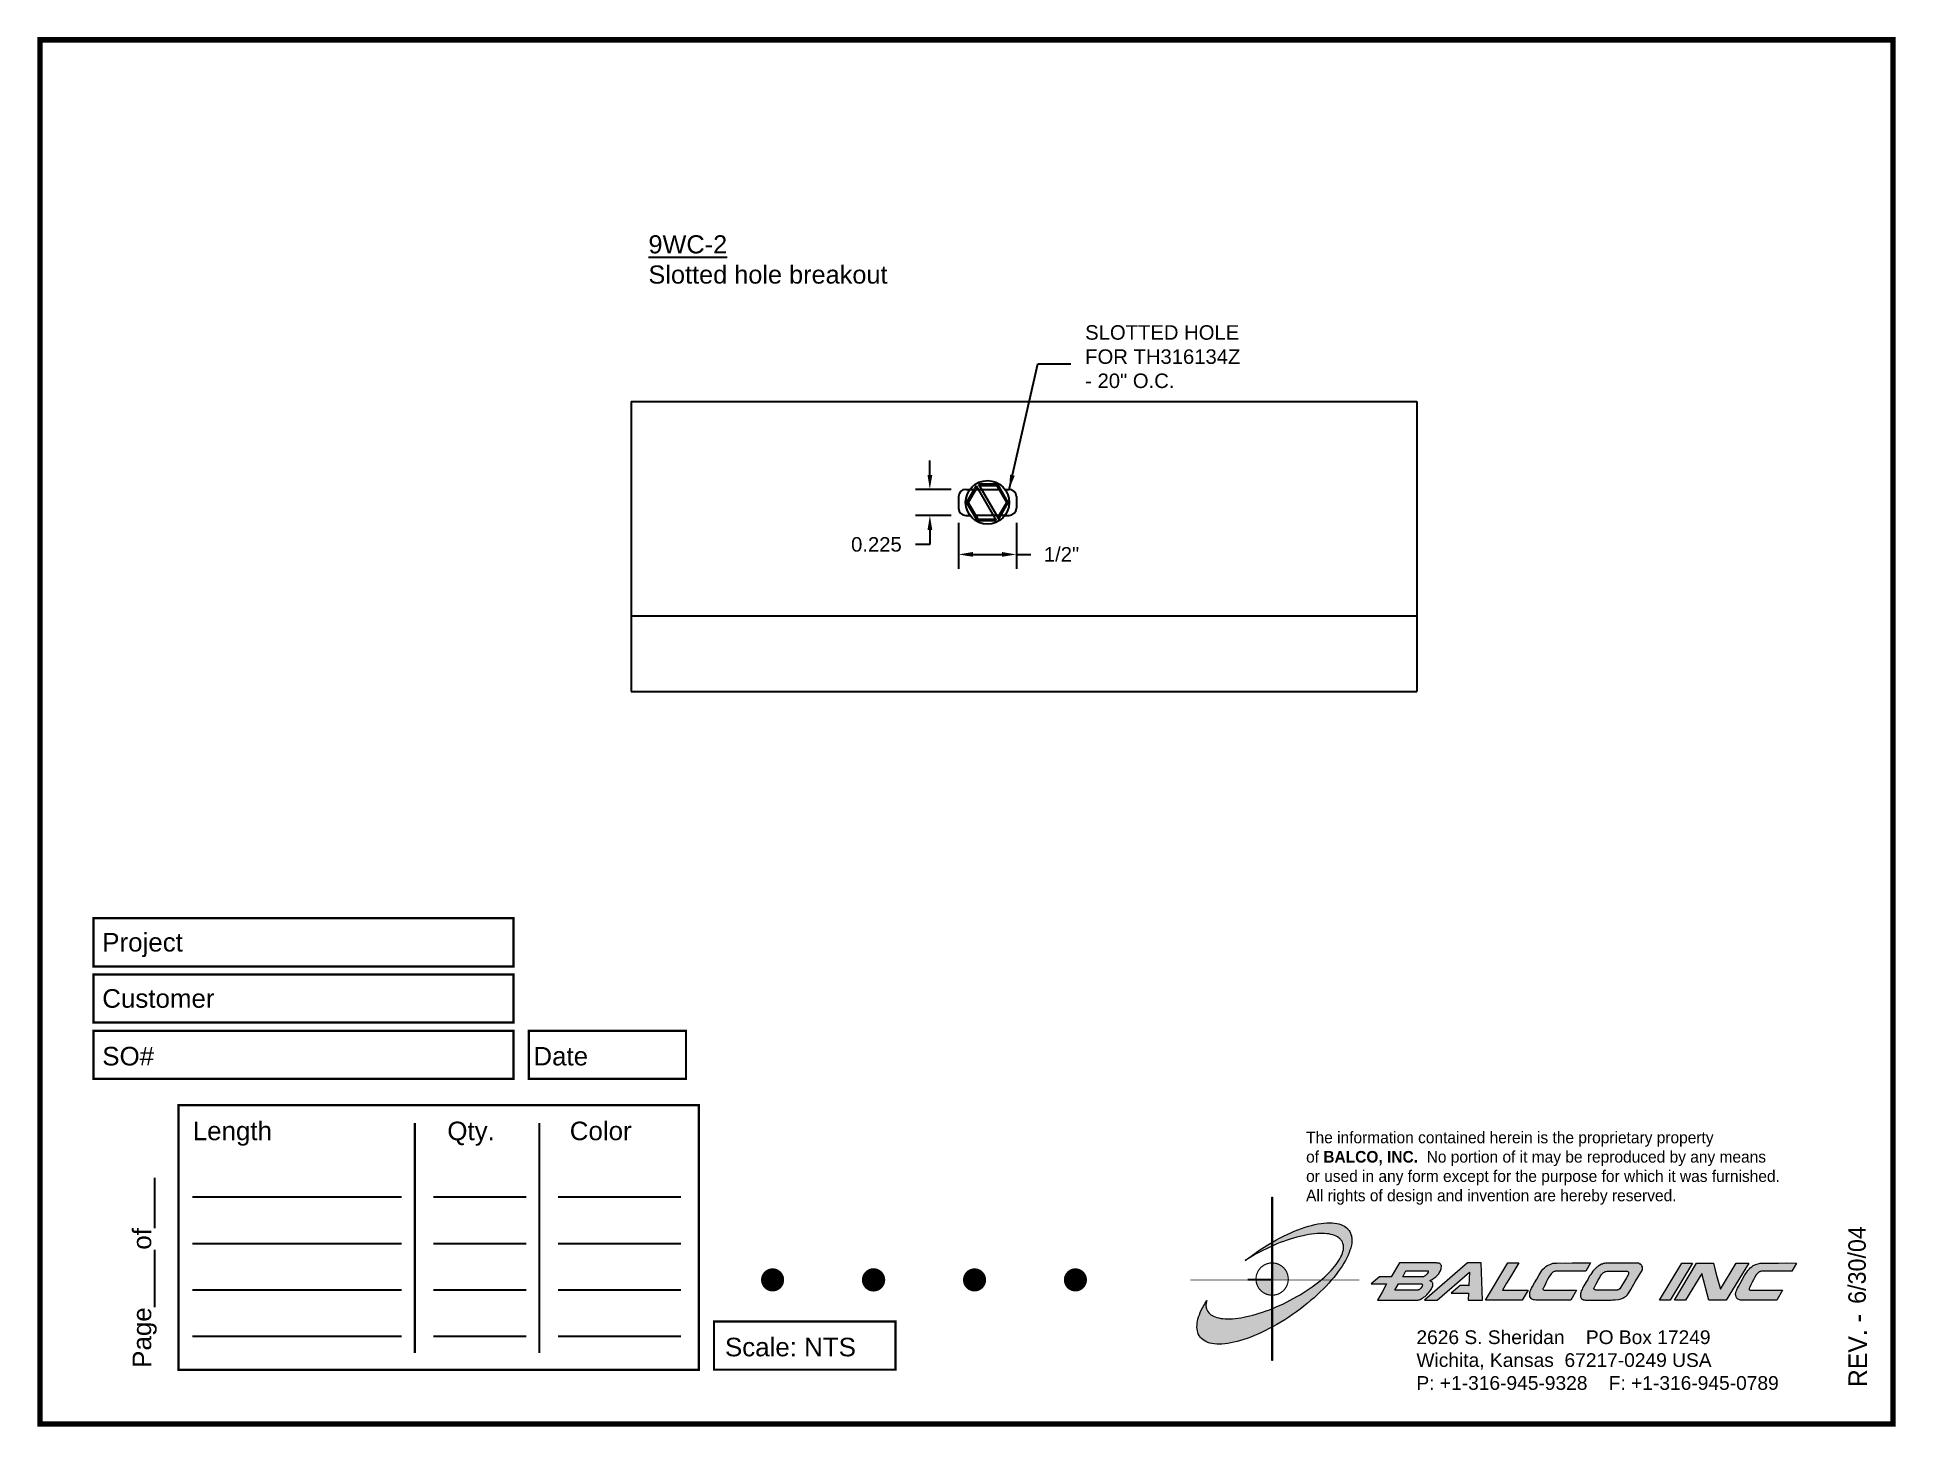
# Paper-space layout 'Breakout' of a CAD drawing. Header units: inches. Extents: x 0 to 10, y 0 to 7.5.
# The model-space entities are those that its viewports show. They can reach past a viewport. Long polylines and large blocks are cut down to what shows.
import ezdxf

# ---------------------------------------------------------------- set-up
doc = ezdxf.new("R2010")
doc.units = ezdxf.units.IN
doc.header["$MEASUREMENT"] = 0
doc.linetypes.add('HIDDEN', pattern=[0.375, 0.25, -0.125])
for name, color, linetype in [('ANCHORS', 4, 'Continuous'), ('Border', 7, 'Continuous'), ('DIMENSIONS', 3, 'Continuous'), ('TEXT', 2, 'Continuous')]:
    doc.layers.add(name, color=color, linetype=linetype)
doc.styles.add('ARIAL', font='arial.ttf')
doc.styles.add('Copyright', font='ERASDEMI.TTF')
doc.dimstyles.new('Arial', dxfattribs={"dimtxt": 0.125, "dimasz": 0.125, "dimexe": 0.125, "dimexo": 0.125, "dimgap": 0.125, "dimtad": 0, "dimtih": 1, "dimtoh": 1, "dimdec": 4, "dimzin": 3, "dimdsep": 46, "dimlunit": 4, "dimtxsty": 'ARIAL', "dimcen": 0.125, "dimadec": 0, "dimazin": 0, "dimtfac": 1, "dimtdec": 4, "dimtofl": 0, "dimtmove": 0, "dimatfit": 3, "dimfxl": 0, "dimfrac": 2, "dimtolj": 1, "dimtzin": 0, "dimarcsym": 0})

# ---------------------------------------------------------------- blocks, each defined once
blk = doc.blocks.new('CADlogo')
h = blk.add_hatch(color=256)
h.paths.add_polyline_path([(0.918, 1.81), (0.909, 1.81), (0.909, 1.322), (0.918, 1.327)])
h.paths.add_polyline_path([(0.918, 1.285), (0.909, 1.281), (0.909, 1.1), (0.918, 1.1)])
h.paths.add_polyline_path([(0.918, 0.917), (0.909, 0.917), (0.909, 0.762), (0.909, 0.753), (0.91, 0.753), (0.918, 0.753)])
h.paths.add_polyline_path([(0.918, 1.091), (0.918, 1.1), (0.91, 1.1), (0.909, 1.1), (0.909, 0.917), (0.918, 0.917), (0.918, 0.919), (0.915, 0.919)])
h.paths.add_polyline_path([(0.918, 0.412), (0.909, 0.407), (0.909, 0.049), (0.918, 0.049)])
h.paths.add_polyline_path([(0.918, 0.753), (0.909, 0.753), (0.909, 0.606), (0.918, 0.609)])
h.paths.add_polyline_path([(0.918, 0.609), (0.909, 0.606), (0.909, 0.407), (0.918, 0.412)])
h.paths.add_polyline_path([(0.918, 1.327), (0.909, 1.322), (0.909, 1.281), (0.918, 1.285)])
h = blk.add_hatch(color=175)
h.paths.add_polyline_path([(0.574, 0.51), (0.543, 0.506), (0.514, 0.502), (0.487, 0.499), (0.459, 0.499), (0.432, 0.497), (0.406, 0.499), (0.382, 0.5), (0.36, 0.502), (0.338, 0.508), (0.318, 0.511), (0.298, 0.519), (0.282, 0.526), (0.265, 0.533), (0.252, 0.543), (0.24, 0.553), (0.234, 0.559), (0.229, 0.564), (0.22, 0.577), (0.212, 0.592), (0.205, 0.607), (0.203, 0.616), (0.201, 0.627), (0.199, 0.643), (0.201, 0.66), (0.201, 0.671), (0.205, 0.682), (0.207, 0.694), (0.19, 0.667), (0.176, 0.641), (0.161, 0.616), (0.148, 0.59), (0.137, 0.566), (0.128, 0.543), (0.119, 0.519), (0.113, 0.495), (0.108, 0.473), (0.104, 0.451), (0.103, 0.44), (0.103, 0.429), (0.101, 0.409), (0.103, 0.391), (0.104, 0.38), (0.106, 0.371), (0.11, 0.352), (0.115, 0.336), (0.124, 0.318), (0.13, 0.31), (0.135, 0.301), (0.143, 0.294), (0.15, 0.286), (0.165, 0.274), (0.181, 0.263), (0.199, 0.254), (0.22, 0.244), (0.242, 0.237), (0.263, 0.232), (0.289, 0.228), (0.315, 0.226), (0.342, 0.226), (0.371, 0.226), (0.402, 0.23), (0.434, 0.233), (0.467, 0.239), (0.499, 0.246), (0.534, 0.254), (0.571, 0.263), (0.606, 0.275), (0.644, 0.286), (0.682, 0.301), (0.721, 0.318), (0.759, 0.334), (0.799, 0.352), (0.841, 0.371), (0.882, 0.393), (0.909, 0.407), (0.909, 0.606), (0.884, 0.596), (0.847, 0.583), (0.81, 0.57), (0.774, 0.559), (0.739, 0.548), (0.704, 0.537), (0.671, 0.53), (0.638, 0.522), (0.606, 0.515)])
h.paths.add_polyline_path([(1.18, 0.738), (1.109, 0.698), (1.034, 0.661), (0.957, 0.627), (0.918, 0.609), (0.918, 0.412), (0.924, 0.414), (0.964, 0.438), (1.006, 0.462), (1.05, 0.489), (1.092, 0.517), (1.134, 0.544), (1.174, 0.574), (1.215, 0.603), (1.253, 0.634), (1.291, 0.663), (1.328, 0.694), (1.365, 0.725), (1.399, 0.757), (1.432, 0.788), (1.463, 0.819), (1.494, 0.85), (1.524, 0.883), (1.554, 0.917), (1.44, 0.917), (1.429, 0.908), (1.401, 0.886), (1.374, 0.864), (1.343, 0.842), (1.312, 0.822), (1.28, 0.8), (1.248, 0.778), (1.215, 0.758)])
h.paths.add_polyline_path([(1.769, 1.382), (1.767, 1.393), (1.763, 1.404), (1.758, 1.422), (1.749, 1.441), (1.743, 1.45), (1.738, 1.457), (1.73, 1.464), (1.725, 1.472), (1.709, 1.485), (1.692, 1.496), (1.674, 1.506), (1.654, 1.514), (1.632, 1.521), (1.61, 1.527), (1.584, 1.53), (1.559, 1.532), (1.531, 1.532), (1.502, 1.532), (1.471, 1.53), (1.44, 1.527), (1.407, 1.521), (1.374, 1.514), (1.339, 1.505), (1.304, 1.496), (1.268, 1.485), (1.229, 1.472), (1.191, 1.457), (1.152, 1.442), (1.114, 1.426), (1.074, 1.408), (1.034, 1.388), (0.991, 1.367), (0.951, 1.346), (0.918, 1.327), (0.918, 1.285), (0.926, 1.289), (0.964, 1.305), (1.001, 1.32), (1.037, 1.333), (1.074, 1.346), (1.109, 1.356), (1.143, 1.367), (1.178, 1.378), (1.213, 1.386), (1.246, 1.393), (1.277, 1.4), (1.31, 1.406), (1.339, 1.41), (1.368, 1.413), (1.398, 1.417), (1.425, 1.417), (1.452, 1.419), (1.476, 1.417), (1.502, 1.415), (1.524, 1.413), (1.546, 1.408), (1.566, 1.404), (1.584, 1.397), (1.602, 1.389), (1.617, 1.382), (1.632, 1.373), (1.644, 1.362), (1.65, 1.356), (1.655, 1.351), (1.665, 1.338), (1.672, 1.325), (1.677, 1.309), (1.681, 1.294), (1.683, 1.278), (1.683, 1.261), (1.683, 1.252), (1.681, 1.243), (1.677, 1.225), (1.672, 1.207), (1.665, 1.186), (1.655, 1.166), (1.644, 1.146), (1.632, 1.126), (1.619, 1.106), (1.602, 1.084), (1.586, 1.062), (1.568, 1.04), (1.548, 1.018), (1.527, 0.996), (1.504, 0.974), (1.48, 0.952), (1.456, 0.93), (1.44, 0.917), (1.554, 0.917), (1.579, 0.945), (1.602, 0.976), (1.626, 1.007), (1.648, 1.038), (1.668, 1.067), (1.687, 1.097), (1.703, 1.128), (1.719, 1.155), (1.732, 1.185), (1.743, 1.212), (1.752, 1.239), (1.758, 1.252), (1.762, 1.265), (1.767, 1.291), (1.771, 1.314), (1.771, 1.327), (1.773, 1.338), (1.771, 1.362), (1.771, 1.373)])
h.paths.add_polyline_path([(0.867, 1.296), (0.825, 1.271), (0.781, 1.243), (0.741, 1.214), (0.701, 1.186), (0.66, 1.157), (0.622, 1.128), (0.675, 1.161), (0.732, 1.194), (0.79, 1.225), (0.82, 1.239), (0.851, 1.254), (0.909, 1.281), (0.909, 1.322)])
h = blk.add_hatch(color=256)
h.paths.add_polyline_path([(1.074, 0.991), (1.07, 1.001), (1.065, 1.011), (1.059, 1.021), (1.053, 1.03), (1.046, 1.038), (1.039, 1.047), (1.031, 1.054), (1.022, 1.062), (1.014, 1.068), (1.004, 1.074), (0.995, 1.08), (0.985, 1.085), (0.975, 1.089), (0.964, 1.093), (0.954, 1.096), (0.943, 1.098), (0.932, 1.099), (0.921, 1.1), (0.918, 1.1), (0.918, 0.917), (0.94, 0.917), (1.086, 0.917), (1.087, 0.927), (1.086, 0.938), (1.085, 0.949), (1.083, 0.96), (1.081, 0.97), (1.078, 0.981)])
h.paths.add_polyline_path([(0.909, 0.917), (0.739, 0.917), (0.74, 0.91), (0.741, 0.899), (0.743, 0.888), (0.746, 0.878), (0.75, 0.867), (0.754, 0.857), (0.758, 0.847), (0.764, 0.837), (0.77, 0.828), (0.776, 0.819), (0.783, 0.811), (0.791, 0.803), (0.799, 0.795), (0.808, 0.788), (0.817, 0.782), (0.826, 0.776), (0.836, 0.771), (0.846, 0.766), (0.856, 0.762), (0.867, 0.759), (0.877, 0.757), (0.888, 0.755), (0.899, 0.753), (0.909, 0.753)])
h.paths.add_polyline_path([(0.918, 1.1), (0.91, 1.1), (0.909, 1.1), (0.909, 0.917), (0.918, 0.917)])
h = blk.add_hatch(color=256)
h.paths.add_polyline_path([(2.148, 0.874), (2.098, 0.784), (2.049, 0.7), (2.484, 0.7), (2.491, 0.702), (2.501, 0.703), (2.508, 0.705), (2.512, 0.707), (2.517, 0.711), (2.532, 0.72), (2.546, 0.729), (2.554, 0.735), (2.563, 0.74), (2.572, 0.747), (2.581, 0.757), (2.59, 0.768), (2.599, 0.777), (2.616, 0.799), (2.623, 0.811), (2.63, 0.822), (2.636, 0.833), (2.641, 0.844), (2.645, 0.855), (2.647, 0.864), (2.647, 0.879), (2.645, 0.883), (2.641, 0.886), (2.638, 0.892), (2.629, 0.899), (2.619, 0.905), (2.612, 0.91), (2.64, 0.921), (2.658, 0.936), (2.669, 0.943), (2.678, 0.95), (2.694, 0.967), (2.702, 0.976), (2.709, 0.985), (2.716, 0.994), (2.722, 1.005), (2.727, 1.014), (2.731, 1.025), (2.735, 1.038), (2.736, 1.049), (2.738, 1.062), (2.738, 1.073), (2.733, 1.082), (2.727, 1.088), (2.72, 1.093), (2.713, 1.097), (2.704, 1.099), (2.694, 1.1), (2.685, 1.102), (2.674, 1.102), (2.285, 1.102), (2.195, 0.952), (2.069, 0.952), (1.981, 0.874)])
h.paths.add_polyline_path([(2.274, 0.874), (2.53, 0.874), (2.534, 0.865), (2.532, 0.852), (2.524, 0.841), (2.515, 0.828), (2.505, 0.815), (2.493, 0.81), (2.49, 0.808), (2.235, 0.808)], flags=16)
h.paths.add_polyline_path([(2.321, 0.952), (2.356, 1.014), (2.587, 1.014), (2.592, 1.014), (2.597, 1.014), (2.597, 1.003), (2.59, 0.991), (2.583, 0.98), (2.569, 0.966), (2.555, 0.958), (2.546, 0.952), (2.535, 0.952)], flags=16)
h.paths.add_polyline_path([(3.04, 1.002), (3.036, 0.859), (2.941, 0.859), (2.844, 0.773), (3.031, 0.773), (3.027, 0.7), (3.181, 0.7), (3.168, 1.102), (3.02, 1.102), (2.557, 0.7), (2.694, 0.7)])
h.paths.add_polyline_path([(3.214, 0.7), (3.611, 0.7), (3.675, 0.808), (3.397, 0.808), (3.441, 0.881), (3.483, 0.952), (3.574, 1.102), (3.454, 1.102)])
h.paths.add_polyline_path([(3.788, 0.965), (3.766, 0.927), (3.743, 0.885), (3.721, 0.846), (3.71, 0.83), (3.702, 0.811), (3.697, 0.795), (3.693, 0.778), (3.691, 0.769), (3.691, 0.76), (3.691, 0.749), (3.693, 0.74), (3.7, 0.727), (3.708, 0.716), (3.711, 0.714), (3.724, 0.705), (3.733, 0.702), (3.744, 0.702), (3.757, 0.7), (3.774, 0.7), (4.134, 0.7), (4.196, 0.808), (3.854, 0.808), (3.841, 0.808), (3.833, 0.816), (3.836, 0.826), (3.843, 0.841), (3.856, 0.864), (3.869, 0.892), (3.883, 0.921), (3.898, 0.949), (3.914, 0.972), (3.924, 0.983), (3.931, 0.992), (3.943, 1.002), (3.954, 1.008), (3.969, 1.011), (4.297, 1.011), (4.346, 1.102), (4.238, 1.102), (4.15, 1.102), (4.075, 1.1), (3.997, 1.102), (3.982, 1.1), (3.968, 1.1), (3.955, 1.099), (3.942, 1.097), (3.92, 1.089), (3.9, 1.082), (3.889, 1.078), (3.88, 1.073), (3.863, 1.062), (3.849, 1.049), (3.834, 1.035), (3.821, 1.018), (3.81, 1.002), (3.799, 0.983)])
h.paths.add_polyline_path([(4.509, 1.097), (4.496, 1.095), (4.485, 1.093), (4.476, 1.089), (4.465, 1.086), (4.447, 1.077), (4.43, 1.066), (4.421, 1.06), (4.414, 1.055), (4.399, 1.04), (4.386, 1.025), (4.372, 1.011), (4.361, 0.994), (4.35, 0.976), (4.337, 0.96), (4.317, 0.923), (4.297, 0.888), (4.275, 0.855), (4.26, 0.828), (4.255, 0.813), (4.247, 0.799), (4.244, 0.784), (4.242, 0.777), (4.24, 0.769), (4.238, 0.753), (4.238, 0.735), (4.246, 0.722), (4.251, 0.714), (4.253, 0.713), (4.257, 0.711), (4.262, 0.705), (4.269, 0.703), (4.278, 0.702), (4.289, 0.7), (4.564, 0.7), (4.571, 0.7), (4.584, 0.702), (4.613, 0.703), (4.648, 0.707), (4.664, 0.709), (4.677, 0.713), (4.686, 0.716), (4.694, 0.722), (4.705, 0.727), (4.717, 0.735), (4.73, 0.744), (4.741, 0.755), (4.752, 0.769), (4.781, 0.815), (4.833, 0.903), (4.906, 1.025), (4.908, 1.035), (4.908, 1.046), (4.906, 1.051), (4.906, 1.057), (4.9, 1.069), (4.893, 1.08), (4.889, 1.082), (4.888, 1.086), (4.88, 1.089), (4.873, 1.093), (4.866, 1.097), (4.856, 1.1), (4.846, 1.1), (4.844, 1.1), (4.73, 1.1), (4.626, 1.1), (4.58, 1.1), (4.542, 1.099), (4.524, 1.099)])
h.paths.add_polyline_path([(4.527, 1.011), (4.54, 1.011), (4.745, 1.011), (4.752, 1.003), (4.758, 0.998), (4.758, 0.985), (4.756, 0.98), (4.754, 0.974), (4.749, 0.965), (4.743, 0.956), (4.734, 0.941), (4.663, 0.821), (4.648, 0.812), (4.639, 0.81), (4.633, 0.808), (4.622, 0.808), (4.61, 0.808), (4.416, 0.808), (4.398, 0.808), (4.39, 0.813), (4.387, 0.813), (4.385, 0.819), (4.378, 0.825), (4.385, 0.832), (4.408, 0.877), (4.428, 0.914), (4.447, 0.945), (4.454, 0.96), (4.461, 0.971), (4.474, 0.986), (4.487, 0.996), (4.496, 1.002), (4.508, 1.009), (4.516, 1.009)], flags=16)
h.paths.add_polyline_path([(5.089, 0.698), (5.206, 0.698), (5.445, 1.1), (5.33, 1.099)])
h.paths.add_polyline_path([(5.489, 1.099), (5.252, 0.698), (5.37, 0.698), (5.548, 0.987), (5.621, 0.698), (5.811, 0.698), (6.055, 1.099), (5.919, 1.1), (5.749, 0.817), (5.709, 0.954), (5.691, 1.024), (5.672, 1.099)])
h.paths.add_polyline_path([(6.086, 1.06), (6.069, 1.047), (6.056, 1.035), (6.044, 1.018), (6.031, 1.002), (6.02, 0.983), (6.009, 0.965), (5.987, 0.925), (5.965, 0.885), (5.941, 0.846), (5.932, 0.828), (5.923, 0.811), (5.917, 0.795), (5.914, 0.778), (5.912, 0.769), (5.912, 0.758), (5.914, 0.749), (5.916, 0.738), (5.921, 0.725), (5.928, 0.716), (5.936, 0.709), (5.945, 0.705), (5.954, 0.702), (5.965, 0.7), (5.98, 0.7), (5.994, 0.7), (6.355, 0.7), (6.419, 0.806), (6.073, 0.806), (6.056, 0.811), (6.056, 0.821), (6.056, 0.826), (6.064, 0.841), (6.077, 0.864), (6.089, 0.892), (6.104, 0.919), (6.119, 0.947), (6.135, 0.972), (6.144, 0.983), (6.153, 0.992), (6.163, 1), (6.166, 1.003), (6.172, 1.005), (6.178, 1.008), (6.19, 1.011), (6.517, 1.011), (6.569, 1.1), (6.459, 1.102), (6.373, 1.1), (6.296, 1.1), (6.217, 1.1), (6.203, 1.1), (6.19, 1.099), (6.175, 1.099), (6.164, 1.095), (6.141, 1.089), (6.12, 1.082), (6.111, 1.077), (6.102, 1.073)])
blk.add_hatch(color=256).paths.add_polyline_path([(0.918, 0.609), (0.909, 0.606), (0.909, 0.407), (0.918, 0.412)])
for q in [(0.65, 0.917), (0.909, 0.648)]:
    blk.add_line((0.909, 0.917), q)
at = {"color": 7, "lineweight": 0}
for points in [[(0.909, 1.81), (0.918, 1.81), (0.918, 0.049), (0.909, 0.049), (0.909, 1.81)], [(2.738, 1.073), (2.733, 1.082), (2.727, 1.088), (2.72, 1.093), (2.713, 1.097), (2.704, 1.099), (2.694, 1.1), (2.685, 1.102), (2.674, 1.102), (2.285, 1.102), (2.195, 0.952), (2.069, 0.952), (1.981, 0.874), (2.148, 0.874), (2.098, 0.784), (2.049, 0.7), (2.484, 0.7), (2.491, 0.702), (2.501, 0.703), (2.508, 0.705), (2.512, 0.707), (2.517, 0.711), (2.532, 0.72), (2.546, 0.729), (2.554, 0.735), (2.563, 0.74), (2.572, 0.747), (2.581, 0.757), (2.59, 0.768), (2.599, 0.777), (2.616, 0.799), (2.623, 0.811), (2.63, 0.822), (2.636, 0.833), (2.641, 0.844), (2.645, 0.855), (2.647, 0.864), (2.647, 0.874), (2.647, 0.879), (2.645, 0.883), (2.641, 0.886), (2.638, 0.892), (2.629, 0.899), (2.619, 0.905), (2.612, 0.91), (2.64, 0.921), (2.658, 0.936), (2.669, 0.943), (2.678, 0.95), (2.694, 0.967), (2.702, 0.976), (2.709, 0.985), (2.716, 0.994), (2.722, 1.005), (2.727, 1.014), (2.731, 1.025), (2.735, 1.038), (2.736, 1.049), (2.738, 1.062), (2.738, 1.073), (2.738, 1.073)], [(2.587, 0.985), (2.583, 0.98), (2.572, 0.969), (2.565, 0.963), (2.555, 0.958), (2.546, 0.952), (2.535, 0.952), (2.321, 0.952), (2.356, 1.014), (2.587, 1.014), (2.592, 1.014), (2.594, 1.014), (2.596, 1.013), (2.597, 1.011), (2.597, 1.005), (2.596, 1), (2.59, 0.991), (2.587, 0.985), (2.587, 0.985)], [(3.027, 0.7), (3.181, 0.7), (3.168, 1.102), (3.02, 1.102), (2.557, 0.7), (2.694, 0.7), (3.04, 1.002), (3.036, 0.859), (3.038, 0.859), (2.941, 0.859), (2.844, 0.773), (3.031, 0.773), (3.027, 0.7), (3.027, 0.7)], [(3.214, 0.7), (3.454, 1.102), (3.574, 1.102), (3.483, 0.952), (3.441, 0.881), (3.397, 0.808), (3.675, 0.808), (3.611, 0.7), (3.214, 0.7), (3.214, 0.7)], [(3.969, 1.011), (3.96, 1.009), (3.955, 1.007), (3.949, 1.005), (3.946, 1.003), (3.94, 1), (3.931, 0.992), (3.924, 0.983), (3.914, 0.972), (3.898, 0.949), (3.883, 0.921), (3.869, 0.892), (3.856, 0.864), (3.843, 0.841), (3.836, 0.826), (3.834, 0.821), (3.834, 0.817), (3.836, 0.813), (3.839, 0.81), (3.847, 0.808), (3.854, 0.808), (4.196, 0.808), (4.134, 0.7), (3.774, 0.7), (3.757, 0.7), (3.744, 0.702), (3.733, 0.702), (3.724, 0.705), (3.715, 0.711), (3.711, 0.713), (3.708, 0.716), (3.7, 0.727), (3.693, 0.74), (3.691, 0.749), (3.691, 0.76), (3.691, 0.769), (3.693, 0.778), (3.697, 0.795), (3.702, 0.811), (3.71, 0.83), (3.721, 0.846), (3.743, 0.885), (3.766, 0.927), (3.788, 0.965), (3.799, 0.983), (3.81, 1.002), (3.821, 1.018), (3.834, 1.035), (3.849, 1.049), (3.863, 1.062), (3.88, 1.073), (3.889, 1.078), (3.9, 1.082), (3.92, 1.089), (3.942, 1.097), (3.955, 1.099), (3.968, 1.1), (3.982, 1.1), (3.997, 1.102), (4.075, 1.1), (4.15, 1.102), (4.238, 1.102), (4.346, 1.102), (4.297, 1.011), (3.969, 1.011), (3.969, 1.011)], [(4.846, 1.1), (4.844, 1.1), (4.73, 1.1), (4.626, 1.1), (4.58, 1.1), (4.542, 1.099), (4.524, 1.099), (4.509, 1.097), (4.496, 1.095), (4.485, 1.093), (4.476, 1.089), (4.465, 1.086), (4.447, 1.077), (4.43, 1.066), (4.421, 1.06), (4.414, 1.055), (4.399, 1.04), (4.386, 1.025), (4.372, 1.011), (4.361, 0.994), (4.35, 0.976), (4.337, 0.96), (4.317, 0.923), (4.297, 0.888), (4.275, 0.855), (4.26, 0.828), (4.255, 0.813), (4.247, 0.799), (4.244, 0.784), (4.242, 0.777), (4.24, 0.769), (4.238, 0.753), (4.238, 0.735), (4.246, 0.722), (4.251, 0.714), (4.253, 0.713), (4.257, 0.711), (4.262, 0.705), (4.269, 0.703), (4.278, 0.702), (4.289, 0.7), (4.564, 0.7), (4.571, 0.7), (4.584, 0.702), (4.613, 0.703), (4.648, 0.707), (4.664, 0.709), (4.677, 0.713), (4.686, 0.716), (4.694, 0.722), (4.705, 0.727), (4.717, 0.735), (4.73, 0.744), (4.741, 0.755), (4.752, 0.769), (4.781, 0.815), (4.833, 0.903), (4.906, 1.025), (4.908, 1.035), (4.908, 1.046), (4.906, 1.051), (4.906, 1.057), (4.9, 1.069), (4.897, 1.075), (4.893, 1.08), (4.889, 1.082), (4.888, 1.086), (4.88, 1.089), (4.873, 1.093), (4.866, 1.097), (4.856, 1.1), (4.846, 1.1), (4.846, 1.1)], [(4.734, 0.941), (4.663, 0.821), (4.653, 0.815), (4.646, 0.811), (4.639, 0.81), (4.633, 0.808), (4.622, 0.808), (4.61, 0.808), (4.416, 0.808), (4.403, 0.808), (4.396, 0.81), (4.39, 0.813), (4.388, 0.813), (4.386, 0.815), (4.385, 0.819), (4.383, 0.821), (4.383, 0.826), (4.383, 0.83), (4.385, 0.832), (4.408, 0.877), (4.428, 0.914), (4.447, 0.945), (4.454, 0.96), (4.461, 0.971), (4.471, 0.982), (4.478, 0.989), (4.487, 0.996), (4.496, 1.002), (4.505, 1.007), (4.511, 1.009), (4.516, 1.009), (4.527, 1.011), (4.54, 1.011), (4.743, 1.011), (4.749, 1.007), (4.752, 1.003), (4.756, 1), (4.758, 0.994), (4.758, 0.985), (4.756, 0.98), (4.754, 0.974), (4.749, 0.965), (4.743, 0.956), (4.734, 0.941), (4.734, 0.941)], [(5.089, 0.698), (5.33, 1.099), (5.445, 1.1), (5.206, 0.698), (5.091, 0.698), (5.089, 0.698), (5.089, 0.698)], [(5.811, 0.698), (5.621, 0.698), (5.548, 0.987), (5.37, 0.698), (5.252, 0.698), (5.489, 1.099), (5.672, 1.099), (5.691, 1.024), (5.709, 0.954), (5.749, 0.817), (5.919, 1.1), (6.055, 1.099), (5.811, 0.698), (5.811, 0.698)], [(6.19, 1.011), (6.181, 1.009), (6.175, 1.007), (6.172, 1.005), (6.166, 1.003), (6.163, 1), (6.153, 0.992), (6.144, 0.983), (6.135, 0.972), (6.119, 0.947), (6.104, 0.919), (6.089, 0.892), (6.077, 0.864), (6.064, 0.841), (6.056, 0.826), (6.056, 0.821), (6.056, 0.815), (6.058, 0.811), (6.062, 0.81), (6.067, 0.808), (6.077, 0.806), (6.419, 0.806), (6.355, 0.7), (5.994, 0.7), (5.98, 0.7), (5.965, 0.7), (5.954, 0.702), (5.945, 0.705), (5.936, 0.709), (5.932, 0.713), (5.928, 0.716), (5.921, 0.725), (5.916, 0.738), (5.914, 0.749), (5.912, 0.758), (5.912, 0.769), (5.914, 0.778), (5.917, 0.795), (5.923, 0.811), (5.932, 0.828), (5.941, 0.846), (5.965, 0.885), (5.987, 0.925), (6.009, 0.965), (6.02, 0.983), (6.031, 1.002), (6.044, 1.018), (6.056, 1.035), (6.069, 1.047), (6.086, 1.06), (6.102, 1.073), (6.111, 1.077), (6.12, 1.082), (6.141, 1.089), (6.164, 1.095), (6.175, 1.099), (6.19, 1.099), (6.203, 1.1), (6.217, 1.1), (6.296, 1.1), (6.373, 1.1), (6.459, 1.102), (6.569, 1.1), (6.517, 1.011), (6.19, 1.011), (6.19, 1.011)], [(2.484, 0.808), (2.235, 0.808), (2.274, 0.874), (2.524, 0.874), (2.53, 0.872), (2.532, 0.87), (2.533, 0.866), (2.533, 0.863), (2.532, 0.852), (2.524, 0.841), (2.515, 0.828), (2.506, 0.817), (2.501, 0.813), (2.493, 0.81), (2.49, 0.808), (2.486, 0.808), (2.484, 0.808), (2.484, 0.808)]]:
    blk.add_lwpolyline(points, dxfattribs=at)
at = {"color": 175, "lineweight": 0}
blk.add_lwpolyline([(1.758, 1.422), (1.763, 1.404), (1.767, 1.393), (1.769, 1.382), (1.771, 1.373), (1.771, 1.362), (1.773, 1.338), (1.771, 1.327), (1.771, 1.314), (1.767, 1.291), (1.762, 1.265), (1.758, 1.252), (1.752, 1.239), (1.743, 1.212), (1.732, 1.185), (1.719, 1.155), (1.703, 1.128), (1.687, 1.097), (1.668, 1.067), (1.648, 1.038), (1.626, 1.007), (1.602, 0.976), (1.579, 0.945), (1.551, 0.914), (1.524, 0.883), (1.494, 0.85), (1.463, 0.819), (1.432, 0.788), (1.399, 0.757), (1.365, 0.725), (1.328, 0.694), (1.291, 0.663), (1.253, 0.634), (1.215, 0.603), (1.174, 0.574), (1.134, 0.544), (1.092, 0.517), (1.05, 0.489), (1.006, 0.462), (0.964, 0.438), (0.924, 0.414), (0.882, 0.393), (0.841, 0.371), (0.799, 0.352), (0.759, 0.334), (0.721, 0.318), (0.682, 0.301), (0.644, 0.286), (0.606, 0.275), (0.571, 0.263), (0.534, 0.254), (0.499, 0.246), (0.467, 0.239), (0.434, 0.233), (0.402, 0.23), (0.371, 0.226), (0.342, 0.226), (0.315, 0.226), (0.289, 0.228), (0.263, 0.232), (0.242, 0.237), (0.22, 0.244), (0.199, 0.254), (0.181, 0.263), (0.165, 0.274), (0.15, 0.286), (0.143, 0.294), (0.135, 0.301), (0.13, 0.31), (0.124, 0.318), (0.115, 0.336), (0.11, 0.352), (0.106, 0.371), (0.104, 0.38), (0.103, 0.391), (0.101, 0.409), (0.103, 0.429), (0.103, 0.44), (0.104, 0.451), (0.108, 0.473), (0.113, 0.495), (0.119, 0.519), (0.128, 0.543), (0.137, 0.566), (0.148, 0.59), (0.161, 0.616), (0.176, 0.641), (0.19, 0.667), (0.207, 0.694), (0.205, 0.682), (0.201, 0.671), (0.201, 0.66), (0.199, 0.649), (0.199, 0.638), (0.201, 0.627), (0.203, 0.616), (0.205, 0.607), (0.212, 0.592), (0.22, 0.577), (0.229, 0.564), (0.234, 0.559), (0.24, 0.553), (0.252, 0.543), (0.265, 0.533), (0.282, 0.526), (0.298, 0.519), (0.318, 0.511), (0.338, 0.508), (0.36, 0.502), (0.382, 0.5), (0.406, 0.499), (0.432, 0.497), (0.459, 0.499), (0.487, 0.499), (0.514, 0.502), (0.543, 0.506), (0.574, 0.51), (0.606, 0.515), (0.638, 0.522), (0.671, 0.53), (0.704, 0.537), (0.739, 0.548), (0.774, 0.559), (0.81, 0.57), (0.847, 0.583), (0.884, 0.596), (0.92, 0.61), (0.957, 0.627), (1.034, 0.661), (1.109, 0.698), (1.18, 0.738), (1.215, 0.758), (1.248, 0.778), (1.28, 0.8), (1.312, 0.822), (1.343, 0.842), (1.374, 0.864), (1.401, 0.886), (1.429, 0.908), (1.456, 0.93), (1.48, 0.952), (1.504, 0.974), (1.527, 0.996), (1.548, 1.018), (1.568, 1.04), (1.586, 1.062), (1.602, 1.084), (1.619, 1.106), (1.632, 1.126), (1.644, 1.146), (1.655, 1.166), (1.665, 1.186), (1.672, 1.207), (1.677, 1.225), (1.681, 1.243), (1.683, 1.252), (1.683, 1.261), (1.683, 1.278), (1.681, 1.294), (1.677, 1.309), (1.672, 1.325), (1.665, 1.338), (1.655, 1.351), (1.65, 1.356), (1.644, 1.362), (1.632, 1.373), (1.617, 1.382), (1.602, 1.389), (1.584, 1.397), (1.566, 1.404), (1.546, 1.408), (1.524, 1.413), (1.502, 1.415), (1.476, 1.417), (1.452, 1.419), (1.425, 1.417), (1.398, 1.417), (1.368, 1.413), (1.339, 1.41), (1.31, 1.406), (1.277, 1.4), (1.246, 1.393), (1.213, 1.386), (1.178, 1.378), (1.143, 1.367), (1.109, 1.356), (1.074, 1.346), (1.037, 1.333), (1.001, 1.32), (0.964, 1.305), (0.926, 1.289), (0.851, 1.254), (0.82, 1.239), (0.79, 1.225), (0.732, 1.194), (0.675, 1.161), (0.622, 1.128), (0.66, 1.157), (0.701, 1.186), (0.741, 1.214), (0.781, 1.243), (0.825, 1.271), (0.867, 1.296), (0.909, 1.322), (0.951, 1.346), (0.991, 1.367), (1.034, 1.388), (1.074, 1.408), (1.114, 1.426), (1.152, 1.442), (1.191, 1.457), (1.229, 1.472), (1.268, 1.485), (1.304, 1.496), (1.339, 1.505), (1.374, 1.514), (1.407, 1.521), (1.44, 1.527), (1.471, 1.53), (1.502, 1.532), (1.531, 1.532), (1.559, 1.532), (1.584, 1.53), (1.61, 1.527), (1.632, 1.521), (1.654, 1.514), (1.674, 1.506), (1.692, 1.496), (1.709, 1.485), (1.725, 1.472), (1.73, 1.464), (1.738, 1.457), (1.743, 1.45), (1.749, 1.441), (1.758, 1.422), (1.758, 1.422)], dxfattribs=at)
at = {"color": 7, "lineweight": 0, "const_width": 0.0128}
blk.add_lwpolyline([(1.087, 0.927), (1.086, 0.938), (1.085, 0.949), (1.083, 0.96), (1.081, 0.97), (1.078, 0.981), (1.074, 0.991), (1.07, 1.001), (1.065, 1.011), (1.059, 1.021), (1.053, 1.03), (1.046, 1.038), (1.039, 1.047), (1.031, 1.054), (1.022, 1.062), (1.014, 1.068), (1.004, 1.074), (0.995, 1.08), (0.985, 1.085), (0.975, 1.089), (0.964, 1.093), (0.954, 1.096), (0.943, 1.098), (0.932, 1.099), (0.921, 1.1), (0.91, 1.1), (0.899, 1.1), (0.888, 1.099), (0.877, 1.097), (0.867, 1.094), (0.856, 1.091), (0.846, 1.087), (0.836, 1.082), (0.826, 1.077), (0.817, 1.071), (0.808, 1.065), (0.799, 1.058), (0.791, 1.05), (0.783, 1.043), (0.776, 1.034), (0.77, 1.025), (0.764, 1.016), (0.758, 1.006), (0.754, 0.996), (0.75, 0.986), (0.746, 0.976), (0.743, 0.965), (0.741, 0.954), (0.74, 0.943), (0.739, 0.932), (0.739, 0.921), (0.74, 0.91), (0.741, 0.899), (0.743, 0.888), (0.746, 0.878), (0.75, 0.867), (0.754, 0.857), (0.758, 0.847), (0.764, 0.837), (0.77, 0.828), (0.776, 0.819), (0.783, 0.811), (0.791, 0.803), (0.799, 0.795), (0.808, 0.788), (0.817, 0.782), (0.826, 0.776), (0.836, 0.771), (0.846, 0.766), (0.856, 0.762), (0.867, 0.759), (0.877, 0.757), (0.888, 0.755), (0.899, 0.753), (0.91, 0.753), (0.921, 0.753), (0.932, 0.754), (0.943, 0.756), (0.954, 0.758), (0.964, 0.761), (0.975, 0.764), (0.985, 0.769), (0.995, 0.773), (1.004, 0.779), (1.014, 0.785), (1.022, 0.792), (1.031, 0.799), (1.039, 0.807), (1.046, 0.815), (1.053, 0.824), (1.059, 0.833), (1.065, 0.842), (1.07, 0.852), (1.074, 0.862), (1.078, 0.872), (1.081, 0.883), (1.083, 0.894), (1.085, 0.905), (1.086, 0.916), (1.087, 0.927)], dxfattribs=at)
at = {"color": 7, "lineweight": 0}
blk.add_lwpolyline([(1.853, 0.917, 0.0091, 0.0091, 0), (0.029, 0.917, 0.00366, 0.00366, 0), (0.029, 0.917, 0.00366, 0.00366, 0)], format="xyseb", dxfattribs=at)
blk = doc.blocks.new('ACADlogo')
blk.add_blockref('CADlogo', (-0.011, 7.152))
blk = doc.blocks.new('revisiontag')
at = {"style": 'Copyright', "flags": 4}
blk.add_attdef('REVISIONDATE', (-0.147, 0.648), '', height=0.0938, rotation=90, dxfattribs=at)
at = {"layer": 'Border', "style": 'Copyright'}
blk.add_text('REV. -', height=0.1, rotation=90, dxfattribs=at).set_placement((-0.14, 0.199))
blk = doc.blocks.new('*D16')
at = {"layer": 'Defpoints', "color": 0}
for p in [(21.873, 7.998), (22.373, 7.998), (22.373, 7.599)]:
    blk.add_point(p, dxfattribs=at)
at = {"layer": 'DIMENSIONS', "color": 0, "lineweight": -2}
for p, q in [((21.873, 7.873), (21.873, 7.474)), ((22.373, 7.873), (22.373, 7.474)), ((21.998, 7.599), (22.248, 7.599)), ((22.373, 7.599), (22.498, 7.599))]:
    blk.add_line(p, q, dxfattribs=at)
at = {"layer": 'DIMENSIONS', "color": 0}
for points in [[(21.998, 7.62), (21.998, 7.579), (21.873, 7.599)], [(22.248, 7.62), (22.248, 7.579), (22.373, 7.599)]]:
    blk.add_solid(points, dxfattribs=at)
at = {"layer": 'DIMENSIONS', "color": 0, "insert": (22.762, 7.599), "char_height": 0.125, "attachment_point": 5, "style": 'ARIAL'}
blk.add_mtext('\\A1;1/2"', dxfattribs=at)
blk = doc.blocks.new('*D17')
at = {"layer": 'Defpoints', "color": 0}
for p in [(21.935, 8.16), (21.626, 7.935), (21.935, 7.935)]:
    blk.add_point(p, dxfattribs=at)
at = {"layer": 'DIMENSIONS', "color": 0, "lineweight": -2}
for p, q in [((21.626, 8.285), (21.626, 8.41)), ((21.81, 8.16), (21.501, 8.16)), ((21.81, 7.935), (21.501, 7.935)), ((21.626, 7.81), (21.626, 7.685)), ((21.626, 7.685), (21.501, 7.685))]:
    blk.add_line(p, q, dxfattribs=at)
at = {"layer": 'DIMENSIONS', "color": 0}
for points in [[(21.606, 8.285), (21.647, 8.285), (21.626, 8.16)], [(21.606, 7.81), (21.647, 7.81), (21.626, 7.935)]]:
    blk.add_solid(points, dxfattribs=at)
at = {"layer": 'DIMENSIONS', "color": 0, "insert": (21.165, 7.685), "char_height": 0.125, "attachment_point": 5, "style": 'ARIAL'}
blk.add_mtext('\\A1;0.225', dxfattribs=at)
blk = doc.blocks.new('tapcon head')
for p, q in [((-0.097, 0.144), (0.076, -0.156)), ((-0.076, 0.156), (0.097, -0.144))]:
    blk.add_line(p, q)
for points in [[(-0.097, 0.144), (-0.18, 0), (-0.09, -0.156), (0.076, -0.156)], [(-0.09, 0.131), (-0.166, 0), (-0.083, -0.144), (0.069, -0.144)], [(0.097, -0.144), (0.18, 0), (0.09, 0.156), (-0.076, 0.156)], [(0.09, -0.131), (0.166, 0), (0.083, 0.144), (-0.069, 0.144)]]:
    blk.add_lwpolyline(points)
blk.add_circle((0, 0), 0.188)

msp = doc.modelspace()

# ---------------------------------------------------------------- linework, layer by layer
for p, q in [((19.04863, 8.91786), (25.82812, 8.91786)), ((19.04863, 8.91786), (19.04863, 6.41786)), ((25.82812, 8.91786), (25.82812, 6.41786)), ((21.87294, 8.09786), (21.87294, 7.99786)), ((21.93544, 8.16036), (21.97294, 8.16036)), ((22.27294, 8.16036), (22.31044, 8.16036)), ((22.37294, 8.09786), (22.37294, 7.99786)), ((21.93544, 7.93536), (21.97294, 7.93536)), ((22.27294, 7.93536), (22.31044, 7.93536)), ((19.04863, 7.07036), (25.82812, 7.07036)), ((19.04863, 6.41786), (25.82812, 6.41786))]:
    msp.add_line(p, q)
at = {"linetype": 'HIDDEN', "ltscale": 0.125}
for p, q in [((21.97294, 8.16036), (22.27294, 8.16036)), ((22.27294, 7.93536), (21.97294, 7.93536))]:
    msp.add_line(p, q, dxfattribs=at)
for centre, start, end in [((21.93544, 8.09786), 90, 180), ((22.31044, 8.09786), 0, 90), ((21.93544, 7.99786), 180, 270), ((22.31044, 7.99786), 270, 0)]:
    msp.add_arc(centre, 0.0625, start, end)

# ---------------------------------------------------------------- block references
at = {"layer": 'ANCHORS'}
msp.add_blockref('tapcon head', (22.12294, 8.04786), dxfattribs=at)

# ---------------------------------------------------------------- texts
at = {"layer": 'TEXT', "insert": (19.19815, 10.35172), "char_height": 0.15625, "width": 4.3854685, "attachment_point": 1, "style": 'ARIAL'}
msp.add_mtext('{\\L9WC-2\\P}Slotted hole breakout', dxfattribs=at)
at = {"layer": 'TEXT', "insert": (22.9663, 9.30432), "char_height": 0.125, "attachment_point": 4, "style": 'ARIAL'}
msp.add_mtext('SLOTTED HOLE\\PFOR TH316134Z\\P- 20" O.C.', dxfattribs=at)

# ---------------------------------------------------------------- dimensions: what is measured, and where the dimension line sits
at = {"layer": 'DIMENSIONS'}
dim = msp.add_linear_dim(base=(21.62643, 7.93536), p1=(21.93544, 8.16036), p2=(21.93544, 7.93536), angle=90, dimstyle='Arial', override={"dimdec": 3, "dimlunit": 2, "dimpost": ''}, dxfattribs=at)
dim.commit()
dim.dimension.update_dxf_attribs({"geometry": '*D17', "text_midpoint": (21.16506, 7.68536)})
dim = msp.add_linear_dim(base=(22.37294, 7.59936), p1=(21.87294, 7.99786), p2=(22.37294, 7.99786), dimstyle='Arial', override={"dimpost": ''}, dxfattribs=at)
dim.commit()
dim.dimension.update_dxf_attribs({"geometry": '*D16', "text_midpoint": (22.76171, 7.59936)})

# ---------------------------------------------------------------- leaders
at = {"layer": 'TEXT'}
msp.add_leader([(22.31044, 8.16036), (22.55698, 9.24182), (22.8413, 9.24182)], dimstyle='Arial', override={"dimgap": 0.125, "dimtad": 0}, dxfattribs=at)

psp = doc.layouts.new('Breakout')

# ---------------------------------------------------------------- linework, layer by layer
at = {"layer": 'Border', "color": 253}
for p, q in [((0.823, 1.224), (1.95, 1.224)), ((2.122, 1.224), (2.622, 1.224)), ((2.794, 1.224), (3.457, 1.224)), ((0.823, 0.974), (1.95, 0.974)), ((2.122, 0.974), (2.622, 0.974)), ((2.794, 0.974), (3.457, 0.974)), ((0.823, 0.724), (1.95, 0.724)), ((2.122, 0.724), (2.622, 0.724)), ((2.794, 0.724), (3.457, 0.724)), ((0.823, 0.474), (1.95, 0.474)), ((2.122, 0.474), (2.622, 0.474)), ((2.794, 0.474), (3.457, 0.474))]:
    psp.add_line(p, q, dxfattribs=at)
at = {"layer": 'Border'}
for points, const_width in [([(0, 7.461), (9.993, 7.461), (9.993, 0), (0, 0)], 0.03), ([(0.289, 2.727), (2.554, 2.727), (2.554, 2.467), (0.289, 2.467)], 0.0125), ([(0.289, 2.423), (2.554, 2.423), (2.554, 2.164), (0.289, 2.164)], 0.0125), ([(0.289, 2.12), (2.554, 2.12), (2.554, 1.86), (0.289, 1.86)], 0.0125), ([(2.636, 1.861), (2.636, 2.12), (3.484, 2.12), (3.484, 1.861)], 0.0125), ([(3.554, 0.292), (0.747, 0.292), (0.747, 1.718), (3.554, 1.718)], 0.0125), ([(3.635, 0.552), (4.614, 0.552), (4.614, 0.293), (3.635, 0.293)], 0.0125)]:
    psp.add_lwpolyline(points, close=True, dxfattribs=dict(at, const_width=const_width))
at = {"layer": 'Border', "const_width": 0.0125}
for points in [[(2.022, 1.623), (2.022, 0.382)], [(2.693, 1.623), (2.693, 0.382)]]:
    psp.add_lwpolyline(points, dxfattribs=at)
at = {"layer": 'Border', "color": 175, "const_width": 0.0625}
for points in [[(3.92, 0.777, 1), (3.982, 0.777, 1)], [(4.464, 0.777, 1), (4.527, 0.777, 1)], [(5.009, 0.777, 1), (5.071, 0.777, 1)], [(5.553, 0.777, 1), (5.615, 0.777, 1)]]:
    psp.add_lwpolyline(points, format="xyb", close=True, dxfattribs=at)

# ---------------------------------------------------------------- block references
psp.add_blockref('revisiontag', (9.993, 0)).add_auto_attribs({'REVISIONDATE': '6/30/04'})
at = {"layer": 'Border', "xscale": 0.5, "yscale": 0.5, "zscale": 0.5}
psp.add_blockref('ACADlogo', (6.194, -3.258), dxfattribs=at)

# ---------------------------------------------------------------- texts
at = {"insert": (6.828, 1.576), "char_height": 0.0625, "width": 50.295, "attachment_point": 1, "style": 'Copyright'}
psp.add_mtext('The information contained herein is the proprietary property\\Pof {\\fEras Bold ITC|b0|i0|c0|p34;BALCO, INC.}  No portion of it may be reproduced by any means\\Por used in any form except for the purpose for which it was furnished.\\PAll rights of design and invention are hereby reserved.', dxfattribs=at)
at = {"layer": 'Border', "style": 'ARIAL'}
for s, p in [('Project', (0.336, 2.547)), ('Customer', (0.336, 2.244)), ('SO#', (0.336, 1.933)), ('Date', (2.661, 1.933)), ('Length', (0.824, 1.53)), ('Qty.', (2.197, 1.53)), ('Color', (2.857, 1.53)), ('Scale: NTS', (3.694, 0.365))]:
    psp.add_text(s, height=0.1, dxfattribs=at).set_placement(p)
psp.add_text('Page%%u        %%uof%%u       ', height=0.1, rotation=90, dxfattribs=at).set_placement((0.6, 0.303))
at = {"layer": 'Border', "insert": (7.423, 0.505), "char_height": 0.074, "width": 2.3438, "attachment_point": 1, "style": 'ARIAL'}
psp.add_mtext('2626 S. Sheridan    PO Box 17249\\PWichita, Kansas  67217-0249 USA \\PP: +1-316-945-9328    F: +1-316-945-0789', dxfattribs=at)

# ---------------------------------------------------------------- viewports
at = {"layer": '0'}
psp.add_viewport(center=(4.997, 3.73), size=(9.993, 7.46055), view_center_point=(21.9429, 6.06716), view_height=11.936875, dxfattribs=at)

doc.saveas('drawing.dxf')
